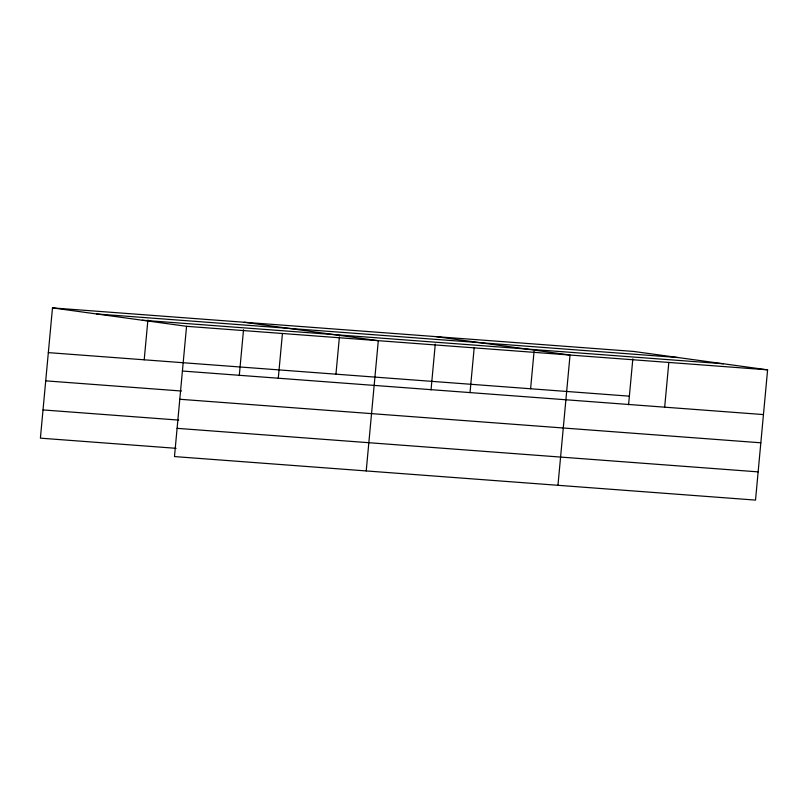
<?xml version="1.0" encoding="UTF-8"?>
<svg xmlns="http://www.w3.org/2000/svg" width="808" height="808" viewBox="0 0 808 808"><rect width="100%" height="100%" fill="white"/><g stroke="black" fill="none" stroke-linecap="round" stroke-linejoin="round"><path stroke-width="1.21" d="M52.48 307.899L186.557 326.311L174.477 456.571L755.52 500.101L767.6 369.842L633.523 351.43L52.48 307.899L40.4 438.158L176.114 448.319M144.208 359.802L147.894 320.049M239.279 375.579L243.531 329.725M278.285 378.215L282.436 333.492M335.946 374.175L339.411 336.906M366.216 470.933L378.306 340.683L244.228 322.271M431.028 389.951L435.28 344.087M470.024 392.587L474.175 347.864M530.593 388.759L534.058 351.49M557.964 485.295L570.044 355.045L435.966 336.633M628.574 404.747L632.826 358.893M664.671 407.171L668.822 362.449M96.728 313.979L677.771 357.51M142.319 320.241L723.352 363.772M186.557 326.311L767.6 369.842M48.339 352.621L629.371 396.162M182.416 371.034L763.449 414.575M45.713 380.851L181.426 391.022M179.79 399.263L760.833 442.794M43.016 409.929L178.73 420.099M177.093 428.341L758.136 471.872"/></g></svg>
